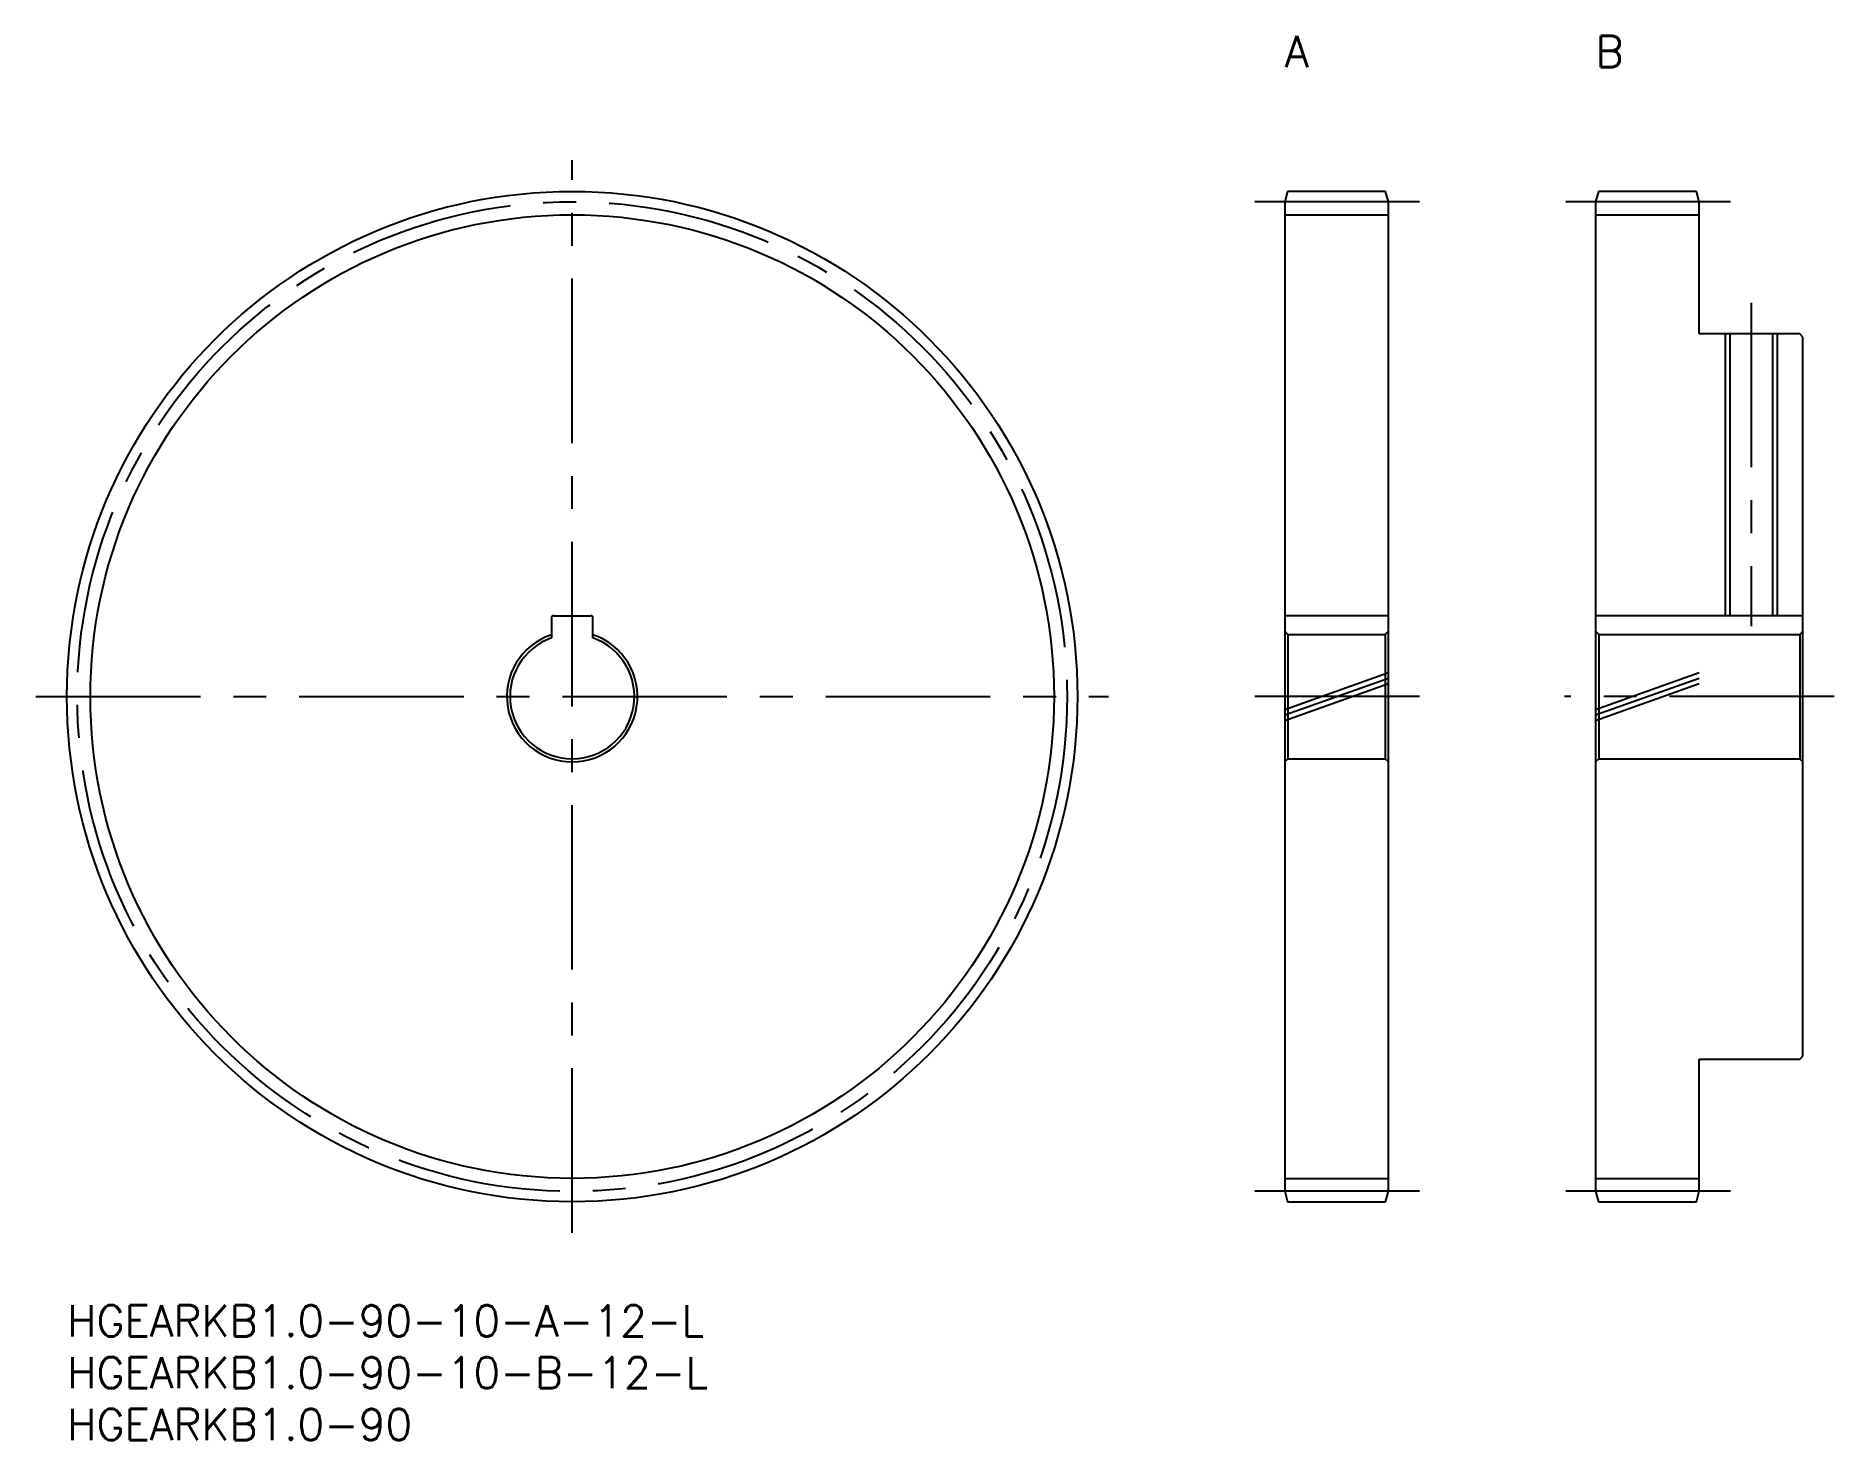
# Model space of a CAD drawing. Extents: x -3 to 170, y -13 to 122.
import ezdxf

# ---------------------------------------------------------------- set-up
doc = ezdxf.new("R2010")
doc.units = 0
doc.header["$LTSCALE"] = 0.5
doc.linetypes.add('CENTER', pattern=[50.8, 31.75, -6.35, 6.35, -6.35])
doc.linetypes.add('PHANTOM', pattern=[63.5, 31.75, -6.35, 6.35, -6.35, 6.35, -6.35])
for name, color, linetype in [('MSM_CENTER', 1, 'CENTER'), ('MSM_CONTINUOUS', 7, 'CONTINUOUS'), ('MSM_IMAGINARY', 6, 'PHANTOM'), ('MSM_NARROW', 5, 'CONTINUOUS'), ('MSM_PART_NUMBER', 7, 'CONTINUOUS')]:
    doc.layers.add(name, color=color, linetype=linetype)
doc.styles.get("Standard").update_dxf_attribs({"font": 'txt.shx', "height": 1, "bigfont": 'bigfont.shx'})

# ---------------------------------------------------------------- blocks, each defined once
blk = doc.blocks.new('*U27')
at = {"layer": 'MSM_PART_NUMBER'}
blk.add_text('A', height=3, dxfattribs=at).set_placement((117.49, 119.49))
blk = doc.blocks.new('*U28')
at = {"layer": 'MSM_PART_NUMBER'}
blk.add_text('B', height=3, dxfattribs=at).set_placement((147.49, 119.49))
blk = doc.blocks.new('*U29')
at = {"layer": 'MSM_PART_NUMBER'}
blk.add_text('HGEARKB1.0-90-10-A-12-L', height=3, dxfattribs=at).set_placement((0, -3))
blk = doc.blocks.new('*U30')
at = {"layer": 'MSM_PART_NUMBER'}
blk.add_text('HGEARKB1.0-90-10-B-12-L', height=3, dxfattribs=at).set_placement((0, -8))
blk = doc.blocks.new('*U31')
at = {"layer": 'MSM_PART_NUMBER'}
blk.add_text('HGEARKB1.0-90', height=3, dxfattribs=at).set_placement((0, -13))

msp = doc.modelspace()

# ---------------------------------------------------------------- linework, layer by layer
at = {"layer": 'MSM_CENTER'}
for p, q in [((48.74, 7), (48.74, 110.49)), ((130.49, 106.49), (114.49, 106.49)), ((160.49, 106.49), (144.49, 106.49)), ((162.49, 96.74), (162.49, 65.54)), ((-3, 58.74), (100.49, 58.74)), ((130.49, 58.74), (114.49, 58.74)), ((170.49, 58.74), (144.49, 58.74)), ((130.49, 11), (114.49, 11)), ((160.49, 11), (144.49, 11))]:
    msp.add_line(p, q, dxfattribs=at)
msp.add_circle((48.74, 58.74), 47.75, dxfattribs=at)
at = {"layer": 'MSM_CONTINUOUS'}
for p, q in [((117.76, 107.49), (117.49, 106.49)), ((117.49, 106.49), (117.49, 11)), ((127.22, 107.49), (117.76, 107.49)), ((127.49, 106.49), (127.22, 107.49)), ((127.49, 11), (127.49, 106.49)), ((147.76, 107.49), (147.49, 106.49)), ((147.49, 106.49), (147.49, 11)), ((157.22, 107.49), (147.76, 107.49)), ((157.49, 106.49), (157.22, 107.49)), ((157.49, 93.74), (157.49, 106.49)), ((117.49, 105.24), (127.49, 105.24)), ((147.49, 105.24), (157.49, 105.24)), ((167.19, 93.74), (157.49, 93.74)), ((160.42, 93.74), (160.42, 66.54)), ((164.56, 93.74), (164.56, 66.54)), ((167.49, 93.44), (167.19, 93.74)), ((167.49, 24.05), (167.49, 93.44)), ((46.74, 66.35), (46.74, 64.4)), ((46.94, 66.54), (50.54, 66.54)), ((50.74, 64.4), (50.74, 66.35)), ((127.49, 66.54), (117.49, 66.54)), ((167.49, 66.54), (147.49, 66.54)), ((117.79, 64.74), (117.49, 65.04)), ((117.79, 64.74), (127.19, 64.74)), ((117.79, 64.74), (117.79, 52.74)), ((127.49, 65.04), (127.19, 64.74)), ((127.19, 64.74), (127.19, 52.74)), ((147.79, 64.74), (147.49, 65.04)), ((147.79, 64.74), (147.79, 52.74)), ((147.79, 64.74), (167.19, 64.74)), ((167.49, 65.04), (167.19, 64.74)), ((167.19, 64.74), (167.19, 52.74)), ((117.79, 52.74), (117.49, 52.44)), ((117.79, 52.74), (127.19, 52.74)), ((127.49, 52.44), (127.19, 52.74)), ((147.79, 52.74), (147.49, 52.44)), ((147.79, 52.74), (167.19, 52.74)), ((167.49, 52.44), (167.19, 52.74)), ((157.49, 11), (157.49, 23.74)), ((157.49, 23.74), (167.19, 23.74)), ((167.19, 23.74), (167.49, 24.05)), ((117.49, 12.25), (127.49, 12.25)), ((147.49, 12.25), (157.49, 12.25)), ((117.49, 11), (117.76, 10)), ((127.22, 10), (127.49, 11)), ((147.49, 11), (147.76, 10)), ((157.22, 10), (157.49, 11)), ((117.76, 10), (127.22, 10)), ((147.76, 10), (157.22, 10))]:
    msp.add_line(p, q, dxfattribs=at)
msp.add_circle((48.74, 58.74), 48.75, dxfattribs=at)
for centre, radius, start, end in [((46.94, 66.35), 0.2, 90, 180), ((50.54, 66.35), 0.2, 0, 90), ((48.74, 58.74), 6.3, 108.5094, 71.4906), ((48.74, 58.74), 6, 109.4712, 70.5288)]:
    msp.add_arc(centre, radius, start, end, dxfattribs=at)
at = {"layer": 'MSM_IMAGINARY'}
for p, q in [((117.49, 57.5), (127.49, 61.05)), ((147.49, 57.5), (157.49, 61.05)), ((117.49, 56.97), (127.49, 60.52)), ((117.49, 56.44), (127.49, 59.99)), ((147.49, 56.97), (157.49, 60.52)), ((147.49, 56.44), (157.49, 59.99))]:
    msp.add_line(p, q, dxfattribs=at)
at = {"layer": 'MSM_NARROW'}
for p, q in [((159.99, 93.74), (159.99, 66.54)), ((164.99, 93.74), (164.99, 66.54))]:
    msp.add_line(p, q, dxfattribs=at)
msp.add_circle((48.74, 58.74), 46.49, dxfattribs=at)

# ---------------------------------------------------------------- block references
at = {"layer": 'MSM_CONTINUOUS'}
for name in ['*U27', '*U28', '*U29', '*U30', '*U31']:
    msp.add_blockref(name, (0, 0), dxfattribs=at)

doc.saveas('drawing.dxf')
